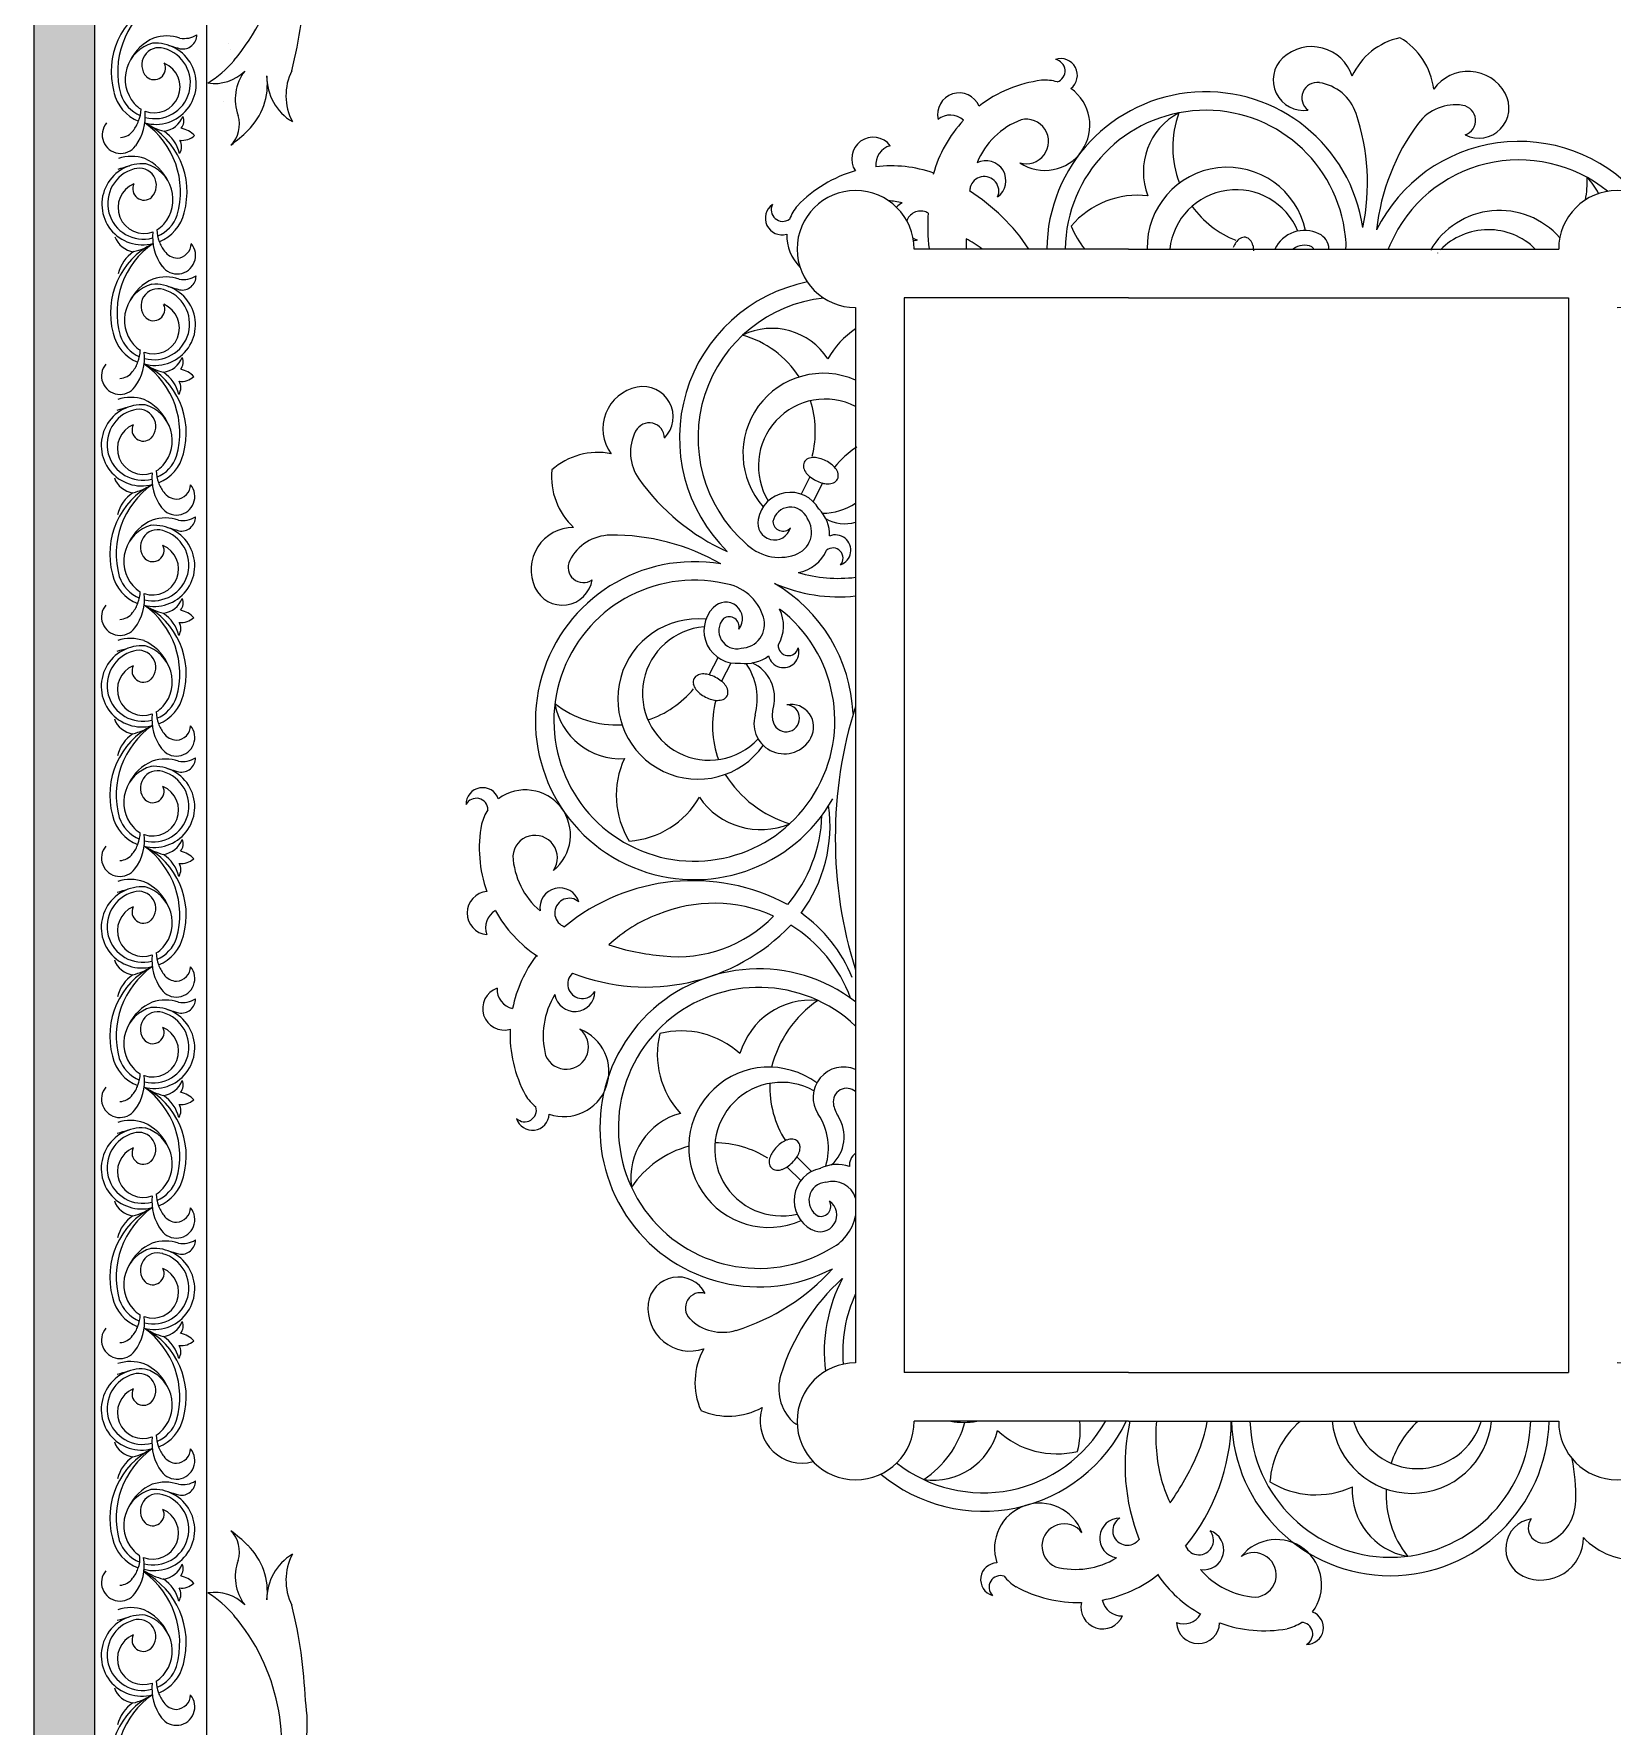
# Model space of a CAD drawing. Extents: x 26028 to 68032, y 9392 to 39092.
# Drawn here: x 49829 to 51533, y 21309 to 23135 of the extents above; entities that cross this region are included whole.
import ezdxf

# ---------------------------------------------------------------- set-up
doc = ezdxf.new("R2010")
doc.units = 0
doc.header["$LTSCALE"] = 1000
doc.header["$MEASUREMENT"] = 0
doc.layers.add('A-家具', color=251, linetype='Continuous')

# ---------------------------------------------------------------- blocks, each defined once
blk = doc.blocks.new('DD')
at = {"layer": 'A-家具'}
h = blk.add_hatch(dxfattribs=at)
h.set_pattern_fill('AR-SAND,_O', color=256, scale=50, angle=90, double=1)
h.set_pattern_definition([(52.5, (2304191.69, -570659.85), (96.34119, -3.14967), [0, -76, 0, -85, 0, -81.25]), (82.5, (2304191.69, -570659.85), (141.1073, 88.48884), [0, -41, 0, -68.5, 0, -26.25]), (122.5, (2304191.69, -570721.35), (0.28295, 155.70709), [0, -25, 0, -90, 0, -117.5]), (132.5, (2304191.69, -570721.35), (43.88378, 150.30633), [0, -12.5, 0, -59, 0, -67.5])])
h.paths.add_polyline_path([(2253212.5, -503931.1), (2253212.5, -503679.6), (2253161.5, -503679.6), (2253161.5, -503614.6), (2253277.5, -503614.6), (2253277.5, -507290.2), (2252802.8, -507290.2), (2252802.8, -507225.2), (2253212.5, -507225.2)])
h.paths.add_polyline_path([(2251225.2, -507225.2), (2251225.2, -507290.2), (2250962.8, -507290.2), (2250962.8, -507225.2)])
h.paths.add_polyline_path([(2250684.8, -506625.3), (2250749.8, -506625.3), (2250749.8, -506986.4), (2250684.8, -506986.4)])
h.paths.add_polyline_path([(2250684.8, -503928.8), (2250749.8, -503928.8), (2250749.8, -504289.8), (2250684.8, -504289.8)])
h.paths.add_polyline_path([(2250962.8, -503679.6), (2250962.8, -503614.6), (2251136.5, -503614.6), (2251136.5, -503679.6)])
h.paths.add_polyline_path([(2251806.6, -503614.6), (2251843.4, -503614.6), (2251835.7, -503679.6), (2251806.6, -503679.6)])
h.paths.add_polyline_path([(2252435.6, -503679.6), (2252427.9, -503614.6), (2252491.4, -503614.6), (2252491.4, -503679.6)])
for p, q in [((2253102, -504722.5), (2253102, -504722.5)), ((2252103.8, -504825), (2251642.5, -504825)), ((2252103.8, -504825), (2252333.7, -504825)), ((2252103.8, -504877.2), (2251632.1, -504877.2)), ((2251632.1, -506029.5), (2251632.1, -504877.2)), ((2252103.8, -504877.2), (2252344.2, -504877.2)), ((2252344.2, -506029.5), (2252344.2, -504877.2)), ((2252396.4, -506019), (2252396.4, -504887.7)), ((2252458.8, -505107.9), (2252443.6, -505092.8)), ((2252469.4, -505097.2), (2252455.1, -505083)), ((2252539.8, -505619), (2252529.9, -505638.1)), ((2252553.2, -505625.9), (2252543.9, -505643.9)), ((2252469.5, -505680.7), (2252469.5, -505680.7)), ((2252440.8, -505737.1), (2252440.8, -505737.1)), ((2252432.2, -505830.2), (2252441.9, -505811)), ((2252445.7, -505836.9), (2252454.7, -505818.9)), ((2252103.8, -506029.5), (2251632.1, -506029.5)), ((2252103.8, -506029.5), (2252344.2, -506029.5)), ((2252103.8, -506081.7), (2251642.5, -506081.7)), ((2252103.8, -506081.7), (2252333.7, -506081.7)), ((2253073.9, -506239.4), (2253073.9, -506239.4)), ((2253066.5, -506295.7), (2253066.5, -506295.7)), ((2253068.9, -506302), (2253068.9, -506302))]:
    blk.add_line(p, q, dxfattribs=at)
for points in [[(2252779.2, -507290.2), (2253277.5, -507290.2), (2253277.5, -503614.6), (2253161.5, -503614.6)], [(2252785.5, -507225.2), (2253212.5, -507225.2), (2253212.5, -503931.1)], [(2252832, -507105.2), (2253092.5, -507105.2), (2253092.5, -504034.6)]]:
    blk.add_lwpolyline(points, dxfattribs=at)
for centre, radius, start, end in [((2253228.2, -504476.8), 216.6, 163.3267, 220.2827), ((2253155.6, -504499.2), 171.3, 160.2845, 188.8591), ((2253098.5, -504457.6), 90.7, 305.0009, 15.5382), ((2253112.9, -504457.6), 83.2, 296.8233, 15.1856), ((2253124.7, -504518.9), 19.8, 35.8663, 219.8831), ((2253125.7, -504532.4), 16.3, 94.3617, 177.2368), ((2253123.9, -504533.5), 17.4, 34.5092, 87.9624), ((2253098.2, -504538.4), 52.7, 353.4273, 36.1599), ((2253148.3, -504489.2), 41, 304.1698, 345.4596), ((2253477.1, -504507.9), 491, 182.0655, 194.1507), ((2253160.1, -504574.5), 44, 111.7439, 167.23), ((2253107.7, -504547.3), 38.6, 20.1795, 37.6319), ((2253110.7, -504547), 35.6, 0.8484, 21.4501), ((2253186.4, -504587.5), 66.2, 103.1459, 122.7977), ((2253161.8, -504573.9), 43.5, 265.0836, 105.0963), ((2253167.7, -504547.9), 25.1, 20.4734, 81.8501), ((2253160.7, -504574.8), 38.3, 113.3342, 160.9729), ((2253169, -504578.9), 39.9, 138.9222, 254.1233), ((2253160.3, -504570.4), 27.7, 120.2845, 140.374), ((2253160.3, -504570.4), 27.7, 292.7786, 110.5822), ((2253160.7, -504574.8), 38.3, 285.112, 104.8698), ((2253200.5, -504587.4), 86.4, 164.8298, 241.657), ((2253215.5, -504587.5), 94.4, 164.5187, 233.6184), ((2251912.5, -504603.8), 17.8, 88.6314, 250.3968), ((2251918.7, -504597), 12.5, 117.324, 268.4394), ((2252029.1, -504609.8), 23.1, 1.4024, 177.9744), ((2253165.2, -504594.2), 18.4, 136.3065, 287.3114), ((2253160.1, -504590.6), 12.2, 333.7508, 132.0011), ((2251945.1, -504649.8), 48.4, 103.5116, 123.6133), ((2251958.3, -504739.4), 138.9, 69.9525, 100.1739), ((2252131.6, -504625.6), 23.2, 346.9126, 156.8426), ((2253179.5, -504577.1), 50, 205.5978, 246.2344), ((2251945.1, -504649.8), 48.4, 142.885, 321.1628), ((2252044.8, -504629.1), 21.3, 69.4306, 149.635), ((2251958.3, -504739.4), 138.9, 34.7342, 60.6517), ((2252111, -504637.7), 21.3, 11.931, 92.1354), ((2253151.5, -504542.7), 115.5, 219.8976, 238.3055), ((2253173.7, -504581), 44.3, 251.0312, 288.2818), ((2253654.1, -506255.8), 1708.9, 105.8267, 106.2501), ((2251969.3, -504660.3), 23.9, 94.1268, 304.4247), ((2251962.2, -504720.5), 84.2, 40.2476, 86.3365), ((2252158.1, -504769.7), 138.9, 100.9143, 128.6018), ((2252158.1, -504769.7), 138.9, 61.3921, 91.6135), ((2252240.8, -504647.1), 12.5, 253.1266, 44.242), ((2252244.5, -504655.4), 17.8, 271.1692, 72.9346), ((2252947.6, -504654.5), 59.6, 332.0618, 26.4799), ((2252972.1, -504634.5), 55.6, 300.4945, 1.0359), ((2253096.8, -504642.2), 69.7, 172.873, 225.6817), ((2253011.7, -504658.4), 49.9, 339.4136, 37.1724), ((2253083.7, -504596.1), 45.5, 224.885, 278.9631), ((2253133.2, -504639.5), 13.3, 146.8485, 210.3628), ((2253161.7, -504622.2), 41, 194.1996, 235.4893), ((2253208.4, -504670.2), 49.3, 142.7685, 190.3277), ((2253185.2, -504652.1), 19.8, 319.776, 143.7928), ((2251661.4, -504700.2), 45.4, 65.1487, 180.25), ((2251823, -504829.9), 170.4, 1.6404, 178.3591), ((2251666.8, -504688.4), 32.4, 279.3087, 65.1487), ((2252199, -504688.8), 48.4, 37.9527, 58.0544), ((2253119.5, -504666.6), 20.4, 83.8982, 131.6589), ((2253124.9, -504633.8), 25.8, 222.6821, 259.2646), ((2253129.8, -504666.9), 12.4, 141.4875, 203.6846), ((2253141.9, -504680.8), 25.1, 97.8091, 159.1858), ((2253123.1, -504720.3), 66.2, 56.8615, 76.5132), ((2253202, -504680.5), 38.6, 142.0273, 159.4797), ((2253185.9, -504666.7), 17.4, 91.6967, 145.15), ((2251561.5, -504751.1), 74.4, 43.0328, 95.6129), ((2251823, -504829.9), 150.6, 1.8393, 178.1427), ((2252023.1, -504687.3), 21.5, 81.1307, 251.7369), ((2252113.1, -504699.8), 21.5, 269.8292, 80.4353), ((2252160.5, -504750.5), 84.2, 75.2295, 121.3184), ((2252172.7, -504691.2), 23.9, 217.1413, 67.4392), ((2252199, -504688.8), 48.4, 200.4032, 18.681), ((2253089.2, -504685.2), 32.1, 163.1224, 224.2845), ((2253148.5, -504708.5), 43.5, 75.6215, 274.5756), ((2253149.6, -504709.4), 38.3, 75.4922, 254.5471), ((2253150, -504705), 27.7, 69.0769, 246.8806), ((2253188.2, -504677), 24.4, 155.9103, 189.8059), ((2253149.6, -504709.4), 38.3, 18.6863, 67.895), ((2253150.2, -504709.1), 44, 12.4291, 69.6492), ((2251673.4, -504740.3), 49.2, 116.5261, 179.3545), ((2251658.7, -504710.9), 16.4, 324.5839, 116.5261), ((2251792.3, -504750.8), 71.6, 356.804, 79.9413), ((2251720.3, -504746.7), 107.3, 356.9943, 38.1208), ((2252208.5, -504828), 215, 140.5127, 179.1992), ((2252028.2, -504697.5), 15.6, 32.7679, 220.9983), ((2251803.7, -504819.8), 271.2, 28.2937, 28.8169), ((2252279.4, -504894.8), 271.2, 132.7491, 133.5979), ((2252105.1, -504707.8), 15.6, 300.5677, 128.7981), ((2253178.4, -504558.6), 186.5, 225.6817, 233.0169), ((2253098.5, -504721.4), 90.7, 305.0009, 15.5382), ((2253141.2, -504713.5), 39.9, 285.5358, 40.7369), ((2253150, -504705), 27.7, 39.2851, 59.3746), ((2251892.5, -504777.8), 215, 347.3214, 21.6664), ((2253150.1, -504725.2), 12.2, 47.658, 205.9084), ((2253144.9, -504728.8), 18.4, 252.3477, 43.3526), ((2253112.9, -504721.5), 83.2, 296.8233, 15.1856), ((2252259.6, -504899), 170.4, 49.9713, 154.2564), ((2253130.8, -504711.6), 50, 293.4248, 334.0614), ((2251857.6, -504742.3), 233.5, 179.3545, 190.5101), ((2251799.9, -504833.7), 85.9, 5.8122, 174.1576), ((2251902.9, -504839.6), 93.4, 58.2378, 114.8421), ((2252279.4, -504895.9), 271.2, 144.2758, 156.8333), ((2251918.3, -504803.9), 155.8, 2.4025, 25.2111), ((2252259.6, -504899), 150.6, 51.9699, 150.5545), ((2253119.3, -504760.8), 15, 79.6901, 180.8927), ((2252646.2, -506387.4), 1708.9, 73.409, 73.8325), ((2251579.8, -504825), 62.7, 0, 270), ((2251858.8, -504754), 93.5, 310.6636, 356.2382), ((2252313.3, -504833.4), 71.6, 82.0587, 165.196), ((2252383, -504851.6), 107.3, 123.8792, 165.0057), ((2252396.4, -504825), 62.7, 270, 180), ((2253117.7, -504781.4), 24.3, 79.0517, 123.393), ((2253124.7, -504782.8), 19.8, 35.8663, 219.8831), ((2253136.5, -504715.5), 44.3, 251.3773, 288.6279), ((2253148.3, -504753), 41, 304.1698, 345.4596), ((2251793.9, -504845.9), 71.6, 16.9505, 163.3485), ((2251720.3, -504746.7), 107.3, 313.1545, 341.8398), ((2252451.9, -504812.7), 32.4, 96.8513, 107.8582), ((2252453.4, -504825.6), 45.4, 341.75, 96.8513), ((2253125.7, -504796.3), 16.3, 94.3617, 177.2368), ((2253123.9, -504797.4), 17.4, 34.5092, 87.9624), ((2253107.7, -504811.1), 38.6, 20.1795, 37.6319), ((2253098.2, -504802.2), 52.7, 353.4273, 36.1599), ((2253186.4, -504851.4), 66.2, 103.1459, 122.7977), ((2253167.7, -504811.7), 25.1, 20.4734, 81.8501), ((2252161.1, -504848.1), 143.6, 155.7824, 170.6724), ((2251918.3, -504810.3), 156.3, 354.6066, 4.7327), ((2252249, -504815.9), 93.5, 165.7618, 185.5955), ((2252180.6, -504883.5), 93.4, 47.1579, 103.7622), ((2253160.1, -504838.4), 44, 111.7439, 167.23), ((2253160.7, -504838.6), 38.3, 113.3342, 160.9729), ((2253110.7, -504810.8), 35.6, 0.8484, 21.4501), ((2253161.8, -504837.7), 43.5, 265.0836, 105.0963), ((2253160.3, -504834.2), 27.7, 292.7786, 110.5822), ((2253160.7, -504838.6), 38.3, 285.112, 104.8698), ((2252280.4, -504909.8), 85.9, 80.6975, 99.3025), ((2252452.6, -504836.6), 16.4, 45.4739, 66.9864), ((2252429.6, -504860), 49.2, 342.6455, 45.4739), ((2253169, -504842.7), 39.9, 138.9222, 254.1233), ((2253160.3, -504834.2), 27.7, 120.2845, 140.374), ((2252532.6, -504904.9), 74.4, 66.3871, 118.9672), ((2252494.2, -504866.6), 74.4, 331.0328, 23.6129), ((2253197.3, -504850.9), 83.2, 164.4735, 242.8358), ((2253211.7, -504850.9), 90.7, 164.1209, 234.6582), ((2253160.1, -504854.4), 12.2, 333.7508, 132.0011), ((2253165.2, -504858), 18.4, 136.3065, 287.3114), ((2252253.8, -504805.1), 233.5, 312.1933, 342.6455), ((2252259.6, -504899), 170.4, 332.3616, 6.8452), ((2253179.5, -504840.9), 50, 205.5978, 246.2344), ((2253654.1, -506519.6), 1708.9, 105.8267, 106.2501), ((2252259.6, -504899), 150.6, 335.3501, 4.8064), ((2253133.2, -504899.6), 13.3, 146.8485, 210.3628), ((2253161.7, -504882.2), 41, 194.1996, 235.4893), ((2253173.7, -504844.8), 44.3, 251.0312, 288.2818), ((2253185.2, -504912.1), 19.8, 319.776, 143.7928), ((2252573.6, -504945.7), 45.4, 353.1487, 108.25), ((2253119.5, -504926.6), 20.4, 83.8982, 131.6589), ((2253124.9, -504893.8), 25.8, 222.6821, 259.2646), ((2253211.5, -504931.8), 52.7, 143.4992, 185.914), ((2253185.9, -504926.8), 17.4, 91.6967, 145.15), ((2252594.1, -505145.4), 233.5, 107.3545, 137.8067), ((2252539.1, -504969.6), 49.2, 44.5261, 107.3545), ((2253148.5, -504966.9), 43.5, 75.5743, 274.5756), ((2253149.6, -504967.8), 38.3, 75.971, 254.5471), ((2253129.8, -504927), 12.4, 141.4875, 203.6846), ((2253141.9, -504940.9), 25.1, 97.8091, 159.1858), ((2253123.1, -504980.4), 66.2, 56.8615, 76.5132), ((2253199, -504940.3), 35.6, 158.209, 178.1167), ((2253149.6, -504967.8), 38.3, 18.6863, 67.4667), ((2253202, -504940.6), 38.6, 142.0273, 159.4797), ((2253150.2, -504967.5), 44, 12.4291, 68.8478), ((2252562.5, -504946.5), 16.4, 252.5839, 44.5261), ((2252586.5, -504947.3), 32.4, 207.3087, 353.1487), ((2253150, -504963.4), 27.7, 70.8357, 246.8806), ((2253141.2, -504971.9), 39.9, 285.5358, 40.7369), ((2253150, -504963.4), 27.7, 39.2851, 61.1762), ((2252500.2, -505139.6), 170.4, 232.4976, 117.6384), ((2253098.5, -504979.8), 90.7, 305.0009, 15.5382), ((2253112.9, -504979.9), 83.2, 296.8233, 15.1856), ((2253150.1, -504983.6), 12.2, 47.658, 205.9084), ((2253144.9, -504987.2), 18.4, 252.3477, 43.3526), ((2252500.2, -505139.6), 150.6, 226.4459, 120.218), ((2253119.3, -505019.2), 15, 79.6901, 180.8927), ((2252646.2, -506645.8), 1708.9, 73.409, 73.8325), ((2253130.8, -504970), 50, 293.4248, 334.0614), ((2252446.7, -505055.8), 51.4, 115.7339, 168.0228), ((2253117.7, -505039.8), 24.3, 79.0517, 123.393), ((2253124.7, -505041.2), 19.8, 35.8663, 219.8831), ((2253136.5, -504973.9), 44.3, 251.3773, 288.6279), ((2253148.3, -505011.4), 41, 304.1698, 345.4596), ((2252434.4, -505046.1), 17.9, 59.6177, 235.9128), ((2252427.2, -505061.8), 35.1, 281.4104, 62.3285), ((2252489.4, -505118.8), 85.9, 233.3364, 113.7307), ((2253125.7, -505054.7), 16.3, 94.3617, 177.2368), ((2253123.9, -505055.8), 17.4, 34.5092, 87.9624), ((2253098.2, -505060.6), 52.7, 353.4273, 36.1599), ((2252433.7, -505055.5), 10.8, 74.3925, 210.4148), ((2252427, -505061.9), 19.4, 274.1638, 60.3785), ((2252475.9, -505116.8), 71.6, 240.9618, 103.5984), ((2253160.1, -505096.8), 44, 111.7439, 167.23), ((2253107.7, -505069.5), 38.6, 20.1795, 37.6319), ((2253110.7, -505069.2), 35.6, 0.8484, 21.4501), ((2253186.4, -505109.8), 66.2, 103.1459, 122.7977), ((2253161.8, -505096.1), 43.5, 265.0836, 105.0963), ((2253160.7, -505097), 38.3, 285.112, 104.8698), ((2253167.7, -505070.1), 25.1, 20.4734, 81.8501), ((2252421, -505056.6), 25.7, 196.897, 286.7944), ((2252547.6, -505016.2), 107.3, 284.9943, 326.1208), ((2252565.8, -505085.9), 71.6, 284.804, 7.9413), ((2253160.7, -505097), 38.3, 113.3342, 160.9729), ((2253169, -505101.1), 39.9, 138.9222, 254.1233), ((2253160.3, -505092.6), 27.7, 120.2845, 140.374), ((2253160.3, -505092.6), 27.7, 292.7786, 110.5822), ((2252416.2, -505060), 40.4, 250.9301, 296.2816), ((2252483.5, -505118.2), 24.6, 110.1398, 124.2645), ((2252480.4, -505109.9), 15.7, 86.7215, 110.1398), ((2252480.9, -505102.4), 8.19, 45.2505, 86.7215), ((2252480.9, -505102.4), 8.19, 3.7794, 45.2505), ((2253197.3, -505109.3), 83.2, 164.4735, 242.8358), ((2253211.7, -505109.3), 90.7, 164.1209, 234.6582), ((2252386.6, -505099.3), 16.5, 306.6991, 4.1335), ((2252449.2, -505130.1), 40.6, 131.9598, 212.9672), ((2252491, -505117.9), 65.5, 162.6899, 213.6946), ((2252471.6, -505118.8), 15.7, 160.3611, 183.7794), ((2252480, -505121.7), 24.6, 146.2364, 160.3611), ((2252490.8, -505129), 37.6, 135.2505, 146.2364), ((2252490.8, -505129), 37.6, 124.2645, 135.2505), ((2252454.2, -505092.7), 37.6, 315.2505, 326.2364), ((2252465, -505099.9), 24.6, 326.2364, 340.3611), ((2252473.4, -505102.9), 15.7, 340.3611, 3.7794), ((2252547.6, -505016.2), 107.3, 237.7799, 269.8398), ((2253165.2, -505116.4), 18.4, 136.3065, 287.3114), ((2253160.1, -505112.8), 12.2, 333.7508, 132.0011), ((2252464.2, -505119.3), 8.19, 183.7794, 225.2505), ((2252464.2, -505119.3), 8.19, 225.2505, 266.7215), ((2252464.6, -505111.8), 15.7, 266.7215, 290.1398), ((2252461.5, -505103.5), 24.6, 290.1398, 304.2645), ((2252381.2, -505183.8), 107.3, 358.1079, 32.642), ((2252454.2, -505092.7), 37.6, 304.2645, 315.2505), ((2253179.5, -505099.3), 50, 205.5978, 246.2344), ((2252709.2, -505200), 48.4, 70.885, 249.1628), ((2252742.9, -505154.8), 17.8, 16.6314, 178.3968), ((2252751.2, -505158.6), 12.5, 45.324, 196.4394), ((2253133.2, -505158), 13.3, 146.8485, 210.3628), ((2253161.7, -505140.6), 41, 194.1996, 235.4893), ((2253173.7, -505103.2), 44.3, 251.0312, 288.2818), ((2253185.2, -505170.5), 19.8, 319.776, 143.7928), ((2253654.1, -506778), 1708.9, 105.8267, 106.2501), ((2252409.4, -505172.3), 32.5, 246.4152, 33.6946), ((2252405.9, -505167.5), 14.5, 229.1425, 8.6167), ((2252387.1, -505170.4), 33.5, 8.6167, 32.9672), ((2252515.6, -505218.6), 93.4, 346.2378, 42.8421), ((2252709.2, -505200), 48.4, 31.5116, 51.6133), ((2253119.5, -505185), 20.4, 83.8982, 131.6589), ((2253124.9, -505152.2), 25.8, 222.6821, 259.2646), ((2253211.5, -505190.2), 52.7, 143.4992, 186.2318), ((2253185.9, -505185.2), 17.4, 91.6967, 145.15), ((2252628, -505240.3), 138.9, 357.9525, 28.1739), ((2253148.5, -505225.3), 43.5, 75.5743, 274.5756), ((2253149.6, -505226.2), 38.3, 75.971, 254.5471), ((2253129.8, -505185.4), 12.4, 141.4875, 203.6846), ((2253141.9, -505199.3), 25.1, 97.8091, 159.1858), ((2253123.1, -505238.8), 66.2, 56.8615, 76.5132), ((2253199, -505198.7), 35.6, 158.209, 178.8107), ((2253202, -505199), 38.6, 142.0273, 159.4797), ((2253150.2, -505225.9), 44, 12.4291, 68.8478), ((2252366.3, -505174.5), 123.9, 304.807, 345.9286), ((2252706.6, -505226.3), 23.9, 22.1268, 232.4247), ((2253150, -505221.8), 27.7, 70.8357, 246.8806), ((2253141.2, -505230.3), 39.9, 285.5358, 40.7369), ((2253150, -505221.8), 27.7, 39.2851, 61.1762), ((2253149.6, -505226.2), 38.3, 18.6863, 67.4667), ((2252443.9, -505196.9), 79.7, 265.0769, 343.6787), ((2252583.3, -505150.1), 93.5, 227.6762, 284.2382), ((2252647.2, -505238.1), 84.2, 328.2476, 14.3365), ((2253098.5, -505238.2), 90.7, 305.0009, 15.5382), ((2253112.9, -505238.3), 83.2, 296.8233, 15.1856), ((2253150.1, -505242), 12.2, 47.658, 205.9084), ((2253144.9, -505245.6), 18.4, 252.3477, 43.3526), ((2252773.2, -505267.5), 23.1, 289.4024, 105.9744), ((2253130.8, -505228.4), 50, 293.4248, 334.0614), ((2252548.2, -505224.1), 156.3, 200.4791, 238.153), ((2252697.5, -505285.8), 21.5, 9.1307, 179.7369), ((2252689.4, -505293.8), 15.6, 320.7679, 148.9983), ((2252628, -505240.3), 138.9, 322.7342, 348.6517), ((2252759.6, -505288.4), 21.3, 357.4306, 77.635), ((2253119.3, -505277.6), 15, 79.6901, 180.8927), ((2253117.7, -505298.2), 24.3, 79.0517, 123.393), ((2252646.2, -506904.2), 1708.9, 73.409, 73.8325), ((2253136.5, -505232.3), 44.3, 251.3773, 288.6279), ((2252621.1, -505505.6), 215, 68.5127, 136.2359), ((2253124.7, -505299.6), 19.8, 35.8663, 219.8831), ((2253125.7, -505313.1), 16.3, 94.3617, 177.2368), ((2253123.9, -505314.2), 17.4, 34.5092, 87.9624), ((2253098.2, -505319), 52.7, 353.4273, 36.1599), ((2253148.3, -505269.8), 41, 304.1698, 345.4596), ((2251947.8, -505450.2), 470.4, 342.5248, 17.4752), ((2252544.8, -505242.2), 156.2, 202.0157, 234.868), ((2252503.8, -505118.1), 271.2, 316.2937, 316.8169), ((2253160.1, -505355.2), 44, 111.7439, 167.23), ((2253107.7, -505327.9), 38.6, 20.1795, 37.6319), ((2253110.7, -505327.6), 35.6, 0.8484, 21.4501), ((2253186.4, -505368.2), 66.2, 103.1459, 122.7977), ((2253161.8, -505354.5), 43.5, 265.0836, 105.0963), ((2253167.7, -505328.5), 25.1, 20.4734, 81.8501), ((2252587.3, -505466.7), 143.6, 83.7824, 135.8348), ((2252578.4, -505594), 271.2, 72.2758, 84.8333), ((2252661, -505439.6), 138.9, 28.9143, 56.6018), ((2253160.7, -505355.4), 38.3, 113.3342, 160.9729), ((2253160.3, -505351), 27.7, 120.2845, 140.374), ((2253160.3, -505351), 27.7, 292.7786, 110.5822), ((2253160.7, -505355.4), 38.3, 285.112, 104.8698), ((2252554.3, -505222.2), 155.8, 290.4025, 313.2111), ((2252771.9, -505354.1), 21.3, 299.931, 20.1354), ((2252789.8, -505369.9), 23.2, 274.9126, 84.8426), ((2253197.3, -505367.7), 83.2, 164.4735, 242.8358), ((2253211.7, -505367.7), 90.7, 164.1209, 234.6582), ((2253169, -505359.5), 39.9, 138.9222, 254.1233), ((2252571.2, -505189.6), 215, 241.7045, 309.6664), ((2252548.2, -505224.1), 156.3, 245.8446, 292.7327), ((2252703.4, -505370.1), 15.6, 228.5677, 56.7981), ((2252579.5, -505593.6), 271.2, 60.7491, 61.5979), ((2253165.2, -505374.8), 18.4, 136.3065, 287.3114), ((2253160.1, -505371.2), 12.2, 333.7508, 132.0011), ((2252580, -505463.4), 156.2, 143.2355, 187.9517), ((2252588.7, -505479.6), 156.3, 139.8898, 178.1034), ((2252713.5, -505375.3), 21.5, 197.8292, 8.4353), ((2252679.9, -505436), 84.2, 3.2295, 49.3184), ((2253179.5, -505357.7), 50, 205.5978, 246.2344), ((2252569.3, -505576.1), 170.4, 260.3616, 150.5833), ((2252661, -505439.6), 138.9, 349.3921, 19.6135), ((2253173.7, -505361.6), 44.3, 251.0312, 288.2818), ((2253654.1, -507036.4), 1708.9, 105.8267, 106.2501), ((2252750.5, -505453.5), 48.4, 128.4032, 306.681), ((2252740.1, -505429.3), 23.9, 145.1413, 355.4392), ((2253119.5, -505443.4), 20.4, 83.8982, 131.6589), ((2253133.2, -505416.4), 13.3, 146.8485, 210.3628), ((2253161.7, -505399), 41, 194.1996, 235.4893), ((2253211.5, -505448.6), 52.7, 143.4992, 186.2318), ((2253185.2, -505428.9), 19.8, 319.776, 143.7928), ((2252569.3, -505576.1), 150.6, 257.782, 232.6417), ((2253148.5, -505483.7), 43.5, 75.5743, 274.5756), ((2253124.9, -505410.6), 25.8, 222.6821, 259.2646), ((2253129.8, -505443.8), 12.4, 141.4875, 203.6846), ((2253141.9, -505457.7), 25.1, 97.8091, 159.1858), ((2253123.1, -505497.2), 66.2, 56.8615, 76.5132), ((2253202, -505457.4), 38.6, 142.0273, 159.4797), ((2253185.9, -505443.6), 17.4, 91.6967, 145.15), ((2252498.1, -505539), 79.7, 34.3213, 112.9231), ((2252645.1, -505540.4), 93.5, 93.7618, 150.3238), ((2252559.6, -505496.2), 93.4, 335.1579, 31.7622), ((2253149.6, -505484.6), 38.3, 75.971, 254.5471), ((2253150, -505480.2), 27.7, 70.8357, 246.8806), ((2253199, -505457.1), 35.6, 158.209, 178.8107), ((2253150, -505480.2), 27.7, 39.2851, 61.1762), ((2253149.6, -505484.6), 38.3, 18.6863, 67.4667), ((2253150.2, -505484.3), 44, 12.4291, 68.8478), ((2252431.2, -505584.3), 123.9, 32.0714, 73.193), ((2252750.5, -505453.5), 48.4, 325.9527, 346.0544), ((2253098.5, -505496.6), 90.7, 305.0009, 15.5382), ((2253112.9, -505496.7), 83.2, 296.8233, 15.1856), ((2253141.2, -505488.7), 39.9, 285.5358, 40.7369), ((2252796.3, -505486.5), 17.8, 199.1692, 0.9346), ((2252803.1, -505480.4), 12.5, 181.1266, 332.242), ((2253150.1, -505500.4), 12.2, 47.658, 205.9084), ((2253144.9, -505504), 18.4, 252.3477, 43.3526), ((2252565.5, -505599.3), 85.9, 264.2693, 144.6636), ((2253130.8, -505486.8), 50, 293.4248, 334.0614), ((2253119.3, -505536), 15, 79.6901, 180.8927), ((2253117.7, -505556.6), 24.3, 79.0517, 123.393), ((2252646.2, -507162.6), 1708.9, 73.409, 73.8325), ((2253136.5, -505490.7), 44.3, 251.3773, 288.6279), ((2252472.9, -505573.1), 32.5, 344.3054, 151.6154), ((2252553.3, -505605.3), 71.6, 274.4016, 137.0382), ((2252442.5, -505570.9), 107.3, 345.358, 19.8921), ((2252648.3, -505606.9), 71.6, 10.0587, 93.196), ((2253124.7, -505558), 19.8, 35.8663, 219.8831), ((2253098.2, -505577.4), 52.7, 353.4273, 36.1599), ((2253148.3, -505528.2), 41, 304.1698, 345.4596), ((2252465.7, -505569.2), 24.4, 151.6154, 280.4069), ((2252471, -505578.7), 14.5, 9.3833, 266.4957), ((2253125.7, -505571.4), 16.3, 94.3617, 177.2368), ((2253123.9, -505572.6), 17.4, 34.5092, 87.9624), ((2253107.7, -505586.3), 38.6, 20.1795, 37.6319), ((2253186.4, -505626.6), 66.2, 103.1459, 122.7977), ((2253167.7, -505586.9), 25.1, 20.4734, 81.8501), ((2252569.3, -505576.1), 170.4, 182.5766, 239.6684), ((2252452.3, -505581.8), 33.5, 345.0328, 9.3833), ((2252567.3, -505599.6), 65.5, 164.3054, 215.3101), ((2252652.5, -505678.9), 107.3, 108.1602, 140.2201), ((2252652.5, -505678.9), 107.3, 51.8792, 93.0057), ((2253160.1, -505613.6), 44, 111.7439, 167.23), ((2253160.7, -505613.8), 38.3, 113.3342, 160.9729), ((2253160.3, -505609.4), 27.7, 120.2845, 140.374), ((2253110.7, -505586), 35.6, 0.8484, 21.4501), ((2253161.8, -505612.9), 43.5, 265.0836, 105.0963), ((2253160.3, -505609.4), 27.7, 292.7786, 110.5822), ((2253160.7, -505613.8), 38.3, 285.112, 104.8698), ((2252523.8, -505600.9), 40.6, 165.0328, 246.0402), ((2252541.4, -505606.6), 8.19, 152.7495, 194.2206), ((2252541.4, -505606.6), 8.19, 111.2785, 152.7495), ((2252544.1, -505613.6), 15.7, 87.8602, 111.2785), ((2252543.7, -505622.4), 24.6, 73.7355, 87.8602), ((2252540.1, -505634.9), 37.6, 62.7495, 73.7355), ((2252540.1, -505634.9), 37.6, 51.7636, 62.7495), ((2253197.3, -505626.1), 83.2, 164.4735, 242.8358), ((2253211.7, -505626.1), 90.7, 164.1209, 234.6582), ((2253169, -505617.9), 39.9, 138.9222, 254.1233), ((2252548.6, -505604.7), 15.7, 194.2206, 217.6389), ((2252555.6, -505599.3), 24.6, 217.6389, 231.7636), ((2252563.7, -505589.1), 37.6, 231.7636, 242.7495), ((2252563.7, -505589.1), 37.6, 242.7495, 253.7355), ((2252548.2, -505624.7), 24.6, 37.6389, 51.7636), ((2252562.4, -505617.4), 8.19, 291.2785, 332.7495), ((2252555.2, -505619.3), 15.7, 14.2206, 37.6389), ((2252562.4, -505617.4), 8.19, 332.7495, 14.2206), ((2253165.2, -505633.2), 18.4, 136.3065, 287.3114), ((2253160.1, -505629.6), 12.2, 333.7508, 132.0011), ((2252473.7, -505649.5), 16.5, 13.8665, 196.2886), ((2252514.1, -505677.8), 40.4, 81.7184, 127.0699), ((2252523.9, -505672.7), 35.1, 315.6715, 96.5896), ((2252560, -505601.6), 24.6, 253.7355, 267.8602), ((2252559.7, -505610.5), 15.7, 267.8602, 291.2785), ((2253179.5, -505616.1), 50, 205.5978, 246.2344), ((2252468.5, -505656.7), 10.9, 357.2473, 166.857), ((2252514.1, -505677.8), 40.4, 149.3044, 206.5081), ((2252519.7, -505679.5), 25.7, 91.2056, 197.3609), ((2252523.7, -505672.6), 19.4, 317.6215, 103.8362), ((2253654.1, -507294.8), 1708.9, 105.8267, 106.2501), ((2252535.6, -505685.3), 17.9, 142.0872, 318.3823), ((2252532, -505676.6), 10.8, 167.5852, 303.6075), ((2253133.2, -505674.8), 13.3, 146.8485, 210.3628), ((2253161.7, -505657.4), 41, 194.1996, 235.4893), ((2253211.5, -505707), 52.7, 143.4992, 185.914), ((2253173.7, -505620), 44.3, 251.0312, 288.2818), ((2253185.2, -505687.3), 19.8, 319.776, 143.7928), ((2252544.4, -505672.3), 51.4, 196.7596, 262.2661), ((2253119.5, -505701.8), 20.4, 83.8982, 131.6589), ((2253124.9, -505669), 25.8, 222.6821, 259.2646), ((2253129.8, -505702.2), 12.4, 141.4875, 203.6846), ((2253141.9, -505716.1), 25.1, 97.8091, 159.1858), ((2253123.1, -505755.6), 66.2, 56.8615, 76.5132), ((2253202, -505715.8), 38.6, 142.0273, 159.4797), ((2253185.9, -505702), 17.4, 91.6967, 145.15), ((2252414.8, -505879.3), 170.4, 66.3316, 96.2034), ((2252710.8, -505732.4), 32.4, 24.8513, 170.6913), ((2253148.5, -505742.1), 43.5, 75.5743, 274.5756), ((2253149.6, -505743), 38.3, 75.971, 254.5471), ((2253150, -505738.6), 27.7, 70.8357, 246.8806), ((2253199, -505715.5), 35.6, 158.209, 178.1167), ((2253149.6, -505743), 38.3, 18.6863, 67.4667), ((2253150.2, -505742.7), 44, 12.4291, 68.8478), ((2252414.8, -505879.3), 150.6, 73.3583, 97.0249), ((2252688.3, -505740.5), 16.4, 333.4739, 125.4161), ((2252699, -505737.8), 45.4, 269.75, 24.8513), ((2253098.5, -505755), 90.7, 305.0009, 15.5382), ((2253141.2, -505747.1), 39.9, 285.5358, 40.7369), ((2253150, -505738.6), 27.7, 39.2851, 61.1762), ((2252418, -505758.8), 16.5, 109.7114, 292.1335), ((2252420.7, -505750.4), 10.9, 139.143, 308.7527), ((2252464.6, -505774.9), 40.4, 99.4919, 156.6956), ((2252656.8, -505541.6), 233.5, 240.1933, 270.6455), ((2252658.9, -505725.8), 49.2, 270.6455, 333.4739), ((2253150.1, -505758.8), 12.2, 47.658, 205.9084), ((2253144.9, -505762.4), 18.4, 252.3477, 43.3526), ((2253112.9, -505755.1), 83.2, 296.8233, 15.1856), ((2252414.8, -505879.3), 150.6, 275.9449, 48.218), ((2252469.3, -505778.4), 25.7, 108.6391, 214.7944), ((2252414.8, -505879.3), 170.4, 281.2126, 45.6384), ((2252478, -505802.6), 51.4, 43.7339, 109.2404), ((2252438.3, -505970.4), 233.5, 35.3545, 65.8067), ((2253130.8, -505745.2), 50, 293.4248, 334.0614), ((2252464.6, -505774.9), 40.4, 178.9301, 224.2816), ((2252483.4, -505787.8), 17.9, 347.6177, 163.9128), ((2252474.3, -505790.1), 10.8, 2.3925, 138.4148), ((2252648, -505837.6), 74.4, 354.3871, 46.9672), ((2253119.3, -505794.4), 15, 79.6901, 180.8927), ((2252646.2, -507421), 1708.9, 73.409, 73.8325), ((2252408.2, -505827.9), 40.6, 59.9598, 106.812), ((2252432.6, -505863.9), 65.5, 90.6899, 123.5496), ((2252466.3, -505785.8), 35.1, 209.4104, 350.3285), ((2252466.1, -505785.7), 19.4, 202.1638, 348.3785), ((2253117.7, -505815), 24.3, 79.0517, 123.393), ((2253124.7, -505816.4), 19.8, 35.8663, 219.8831), ((2253136.5, -505749.1), 44.3, 251.3773, 288.6279), ((2253098.2, -505835.8), 52.7, 353.4273, 36.1599), ((2253148.3, -505786.6), 41, 304.1698, 345.4596), ((2252431.3, -505862.6), 85.9, 246.0534, 41.7307), ((2252429, -505849.2), 71.6, 242.9135, 31.5984), ((2253125.7, -505829.8), 16.3, 94.3617, 177.2368), ((2253123.9, -505831), 17.4, 34.5092, 87.9624), ((2253107.7, -505844.7), 38.6, 20.1795, 37.6319), ((2253186.4, -505885), 66.2, 103.1459, 122.7977), ((2253167.7, -505845.3), 25.1, 20.4734, 81.8501), ((2252423.1, -505838.8), 8.19, 153.2505, 194.7215), ((2252430.3, -505836.9), 15.7, 194.7215, 218.1398), ((2252423.1, -505838.8), 8.19, 111.7794, 153.2505), ((2252425.8, -505845.7), 15.7, 88.3611, 111.7794), ((2252425.6, -505854.6), 24.6, 74.2364, 88.3611), ((2252422, -505867.1), 37.6, 63.2505, 74.2364), ((2252422, -505867.1), 37.6, 52.2645, 63.2505), ((2252430, -505856.8), 24.6, 38.1398, 52.2645), ((2252588.6, -505863.8), 49.2, 332.5261, 35.3545), ((2253160.1, -505872), 44, 111.7439, 167.23), ((2253160.7, -505872.2), 38.3, 113.3342, 160.9729), ((2253110.7, -505844.4), 35.6, 0.8484, 21.4501), ((2253161.8, -505871.3), 43.5, 265.0836, 105.0963), ((2253160.3, -505867.8), 27.7, 292.7786, 110.5822), ((2253160.7, -505872.2), 38.3, 285.112, 104.8698), ((2252336.1, -505779.8), 107.3, 303.375, 320.642), ((2252437.3, -505831.4), 24.6, 218.1398, 232.2645), ((2252445.2, -505821.1), 37.6, 232.2645, 243.2505), ((2252445.2, -505821.1), 37.6, 243.2505, 254.2364), ((2252441.7, -505833.6), 24.6, 254.2364, 268.3611), ((2252441.4, -505842.5), 15.7, 268.3611, 291.7794), ((2252444.2, -505849.4), 8.19, 291.7794, 333.2505), ((2252437, -505851.3), 15.7, 14.7215, 38.1398), ((2252444.2, -505849.4), 8.19, 333.2505, 14.7215), ((2252672.7, -505789.3), 74.4, 259.0328, 311.6129), ((2253169, -505876.3), 39.9, 138.9222, 254.1233), ((2253160.3, -505867.8), 27.7, 120.2845, 140.374), ((2252546.9, -505886.2), 107.3, 165.7799, 197.8398), ((2252621.9, -505889.2), 45.4, 281.1487, 36.25), ((2253197.3, -505884.5), 83.2, 164.4735, 242.8358), ((2253211.7, -505884.5), 90.7, 164.1209, 234.6582), ((2253160.1, -505888), 12.2, 333.7508, 132.0011), ((2252624.4, -505901.9), 32.4, 135.3087, 281.1487), ((2252617.7, -505879), 16.4, 180.5839, 332.5261), ((2253165.2, -505891.6), 18.4, 136.3065, 287.3114), ((2253179.5, -505874.5), 50, 205.5978, 246.2344), ((2253654.1, -507553.2), 1708.9, 105.8267, 106.2501), ((2253133.2, -505933.2), 13.3, 146.8485, 210.3628), ((2253161.7, -505915.8), 41, 194.1996, 235.4893), ((2253173.7, -505878.4), 44.3, 251.0312, 288.2818), ((2253185.2, -505945.7), 19.8, 319.776, 143.7928), ((2252546.9, -505886.2), 107.3, 212.9943, 254.1208), ((2253119.5, -505960.2), 20.4, 83.8982, 131.6589), ((2253124.9, -505927.4), 25.8, 222.6821, 259.2646), ((2253141.9, -505974.5), 25.1, 97.8091, 159.1858), ((2253123.1, -506014), 66.2, 56.8615, 76.5132), ((2253211.5, -505965.4), 52.7, 143.4992, 186.2318), ((2253185.9, -505960.4), 17.4, 91.6967, 145.15), ((2252344.5, -505918.4), 93.4, 303.7836, 330.8421), ((2252486.2, -505925.1), 71.6, 212.804, 295.9413), ((2253147.7, -506000.5), 43.5, 74.5629, 274.5756), ((2253148.8, -506001.4), 38.3, 74.7894, 254.5471), ((2253129.8, -505960.5), 12.4, 141.4875, 203.6846), ((2253199, -505973.9), 35.6, 158.209, 178.8107), ((2253148.8, -506001.4), 38.3, 18.6863, 66.325), ((2253202, -505974.2), 38.6, 142.0273, 159.4797), ((2253149.5, -506001.1), 44, 12.4291, 67.9152), ((2253149.2, -505997), 27.7, 69.0769, 246.8806), ((2253140.5, -506005.5), 39.9, 285.5358, 40.7369), ((2253149.2, -505997), 27.7, 39.2851, 59.3746), ((2253097.7, -506013.4), 90.7, 305.0009, 15.5382), ((2253112.2, -506013.5), 83.2, 296.8233, 15.1856), ((2251579.8, -506081.7), 62.7, 90, 0), ((2252396.4, -506081.7), 62.7, 180, 90), ((2253149.3, -506017.1), 12.2, 47.658, 205.9084), ((2253144.2, -506020.8), 18.4, 252.3477, 43.3526), ((2251956.1, -506070.3), 37.6, 339.7636, 339.7636), ((2253118.6, -506052.8), 15, 79.6901, 180.8927), ((2252645.4, -507679.4), 1708.9, 73.409, 73.8325), ((2253130, -506003.6), 50, 293.4248, 334.0614), ((2253117, -506073.4), 24.3, 79.0517, 123.393), ((2253123.9, -506074.8), 19.8, 35.8663, 219.8831), ((2253135.8, -506007.5), 44.3, 251.3773, 288.6279), ((2253147.5, -506045), 41, 304.1698, 345.4596), ((2252421.9, -506096.7), 48.4, 358.885, 45.0954), ((2253125, -506088.2), 16.3, 94.3617, 177.2368), ((2253123.1, -506089.4), 17.4, 34.5092, 87.9624), ((2253097.5, -506094.2), 52.7, 353.4273, 36.1599), ((2251685, -506026.7), 150.6, 230.9144, 336.218), ((2251705.9, -506037.2), 85.9, 221.2601, 329.7307), ((2251718, -506030.9), 71.6, 225.1906, 315.6881), ((2251718, -506030.9), 71.6, 319.3056, 319.5984), ((2251777.5, -506063.1), 51.4, 331.7339, 339.6127), ((2252021, -506079.9), 170.4, 188.3616, 359.4003), ((2251921.8, -506086), 51.4, 175.2879, 190.2661), ((2252021, -506079.9), 150.6, 185.782, 359.3212), ((2251906.8, -506081.7), 17.9, 180.2398, 246.3823), ((2251915.1, -506066.6), 35.1, 243.6715, 334.5227), ((2251913.9, -506075.6), 10.8, 214.7378, 231.6075), ((2251915.2, -506066.4), 19.4, 245.6215, 307.7117), ((2251997.9, -506083.5), 85.9, 192.2693, 1.1307), ((2251988.4, -506073.7), 71.6, 202.4016, 353.5974), ((2251993.9, -506079), 24.6, 181.7355, 195.8602), ((2251985.4, -506081.4), 15.7, 195.8602, 219.2785), ((2251979.6, -506086.2), 8.19, 219.2785, 260.7495), ((2251979.6, -506086.2), 8.19, 260.7495, 302.2206), ((2251975.6, -506079.8), 15.7, 302.2206, 325.6389), ((2251968.3, -506074.8), 24.6, 325.6389, 339.7636), ((2251949, -506190.8), 107.3, 36.1602, 68.2201), ((2252078.4, -506141), 93.5, 21.7618, 39.3396), ((2252389.3, -505962.3), 215, 213.7486, 237.6664), ((2252353, -505956.3), 155.8, 233.6344, 241.2111), ((2252006.8, -506094.1), 271.2, 0.2758, 2.6057), ((2252104.1, -506107.4), 215, 356.5127, 6.8445), ((2252336.7, -506112.2), 21.5, 96.2611, 107.7369), ((2252326.7, -506106.9), 15.6, 58.3482, 76.9983), ((2253159.3, -506130.4), 44, 111.7439, 167.23), ((2253106.9, -506103.1), 38.6, 20.1795, 37.6319), ((2253109.9, -506102.8), 35.6, 0.8484, 21.4501), ((2253185.6, -506143.4), 66.2, 103.1459, 122.7977), ((2253161.1, -506129.7), 43.5, 265.0836, 105.0963), ((2253160, -506130.6), 38.3, 285.112, 104.8698), ((2253167, -506103.7), 25.1, 20.4734, 81.8501), ((2251685, -506026.7), 170.4, 221.9197, 333.6384), ((2251605.6, -506077.2), 233.5, 323.3545, 353.8067), ((2252081, -506152.5), 233.5, 168.1933, 198.6455), ((2252094, -506046), 93.4, 263.1579, 319.7622), ((2252326.7, -506106.9), 15.6, 248.7679, 342.8831), ((2252474.4, -506123.9), 12.5, 333.324, 124.4394), ((2252475.4, -506114.8), 17.8, 304.6314, 106.3968), ((2253160, -506130.6), 38.3, 113.3342, 160.9729), ((2253168.2, -506134.7), 39.9, 138.9222, 254.1233), ((2253159.5, -506126.2), 27.7, 120.2845, 140.374), ((2253159.5, -506126.2), 27.7, 292.7786, 110.5822), ((2252436.4, -505876.1), 271.2, 244.2937, 244.8169), ((2252336.7, -506112.2), 21.5, 297.1307, 317.812), ((2252366.6, -506049.5), 84.2, 256.2476, 266.3209), ((2252358.5, -506032), 138.9, 285.9525, 316.1739), ((2252421.9, -506096.7), 48.4, 319.5116, 339.6133), ((2253196.5, -506142.9), 83.2, 164.4735, 242.8358), ((2253211, -506142.9), 90.7, 164.1209, 234.6582), ((2251663.4, -506108.7), 71.6, 207.1699, 223.9413), ((2251719.2, -506154.4), 107.3, 169.3031, 182.1208), ((2252016.2, -506164.6), 71.6, 298.0587, 21.196), ((2252256.7, -506155), 21.5, 125.8292, 296.4353), ((2252258.4, -506143.8), 15.6, 156.5677, 344.7981), ((2252007.5, -506095), 271.2, 348.7491, 349.5979), ((2253164.5, -506150), 18.4, 136.3065, 287.3114), ((2253159.3, -506146.4), 12.2, 333.7508, 132.0011), ((2251949, -506190.8), 107.3, 339.8792, 21.0057), ((2252193.6, -506214.4), 48.4, 56.4032, 234.681), ((2252179.2, -506124.9), 138.9, 316.9143, 344.6018), ((2252358.5, -506032), 138.9, 250.7342, 276.6517), ((2252377.5, -506178.5), 23.1, 217.4024, 33.9744), ((2253178.7, -506132.9), 50, 205.5978, 246.2344), ((2253653.3, -507811.6), 1708.9, 105.8267, 106.2501), ((2252213.4, -506197), 23.9, 73.1413, 283.4392), ((2252188.5, -506141.8), 84.2, 291.2295, 337.3184), ((2252353.5, -506172), 21.3, 285.4306, 5.635), ((2253132.4, -506191.6), 13.3, 146.8485, 210.3628), ((2253161, -506174.2), 41, 194.1996, 235.4893), ((2253173, -506136.8), 44.3, 251.0312, 288.2818), ((2253184.4, -506204.1), 19.8, 319.776, 143.7928), ((2251728.2, -506233), 32.4, 63.3087, 209.1487), ((2251748, -506219.6), 16.4, 108.5839, 260.5261), ((2253178.4, -506342.2), 186.5, 126.9831, 134.3183), ((2253089.2, -506215.5), 32.1, 135.7155, 196.8776), ((2253118.7, -506218.6), 20.4, 83.8982, 131.6589), ((2253124.2, -506185.8), 25.8, 222.6821, 259.2646), ((2253210.7, -506223.8), 52.7, 143.4992, 186.2318), ((2253185.1, -506218.8), 17.4, 91.6967, 145.15), ((2251753.4, -506187.2), 49.2, 260.5261, 323.3545), ((2252285.3, -506225.9), 23.2, 202.9126, 12.8426), ((2252294.9, -506204), 21.3, 227.931, 308.1354), ((2252972.1, -506266.2), 55.6, 358.9641, 59.5055), ((2252947.6, -506246.3), 59.6, 333.5201, 27.9382), ((2253096.8, -506258.6), 69.7, 134.3183, 187.127), ((2253146.9, -506258.9), 43.5, 74.5629, 274.5756), ((2253148, -506259.8), 38.3, 74.7894, 254.5471), ((2253129.1, -506218.9), 12.4, 141.4875, 203.6846), ((2253141.2, -506232.9), 25.1, 97.8091, 159.1858), ((2253122.3, -506272.4), 66.2, 56.8615, 76.5132), ((2253198.2, -506232.3), 35.6, 158.209, 178.8107), ((2253201.3, -506232.6), 38.6, 142.0273, 159.4797), ((2253148.7, -506259.5), 44, 12.4291, 67.9152), ((2251906.4, -506211.4), 49.2, 198.6455, 261.4739), ((2251901.5, -506243.9), 16.4, 261.4739, 53.4161), ((2251916.2, -506262.8), 32.4, 312.8513, 98.6913), ((2252179.2, -506124.9), 138.9, 277.3921, 307.6135), ((2253011.7, -506242.4), 49.9, 322.8276, 20.5864), ((2253148.5, -506255.4), 27.7, 69.0769, 246.8806), ((2253139.7, -506263.9), 39.9, 285.5358, 40.7369), ((2253148.5, -506255.4), 27.7, 39.2851, 59.3746), ((2253148, -506259.8), 38.3, 18.6863, 66.325), ((2251739.5, -506226.7), 45.4, 209.1487, 324.25), ((2251850.3, -506244.1), 74.4, 187.0328, 239.6129), ((2252176.4, -506268.1), 17.8, 127.1692, 288.9346), ((2253096.9, -506271.8), 90.7, 305.0009, 15.5382), ((2253111.4, -506271.9), 83.2, 296.8233, 15.1856), ((2251796.7, -506235.6), 74.4, 282.3871, 334.9672), ((2251907.3, -506253.3), 45.4, 197.75, 312.8513), ((2252184.3, -506272.7), 12.5, 109.1266, 260.242), ((2252193.6, -506214.4), 48.4, 253.9527, 274.0544), ((2253477.1, -506392.9), 491, 165.8493, 177.9345), ((2253083.7, -506304.7), 45.5, 81.0369, 135.115), ((2253151.5, -506358), 115.5, 121.6945, 140.1024), ((2253148.6, -506275.5), 12.2, 47.658, 205.9084), ((2253143.4, -506279.2), 18.4, 252.3477, 43.3526), ((2253228.2, -506424), 216.6, 139.7173, 196.6733), ((2253129.2, -506262), 50, 293.4248, 334.0614), ((2253117.8, -506311.2), 15, 79.6901, 180.8927), ((2253116.2, -506331.8), 24.3, 79.0517, 123.393), ((2252644.7, -507937.8), 1708.9, 73.409, 73.8325), ((2253135, -506265.9), 44.3, 251.3773, 288.6279)]:
    blk.add_arc(centre, radius, start, end, dxfattribs=at)

msp = doc.modelspace()

# ---------------------------------------------------------------- block references
at = {"layer": 'A-家具', "xscale": 1.006632249482037, "yscale": 1.006632249482037, "zscale": 1.006632249482037, "rotation": 180}
msp.add_blockref('DD', (2318051, -486535), dxfattribs=at)

doc.saveas('drawing.dxf')
